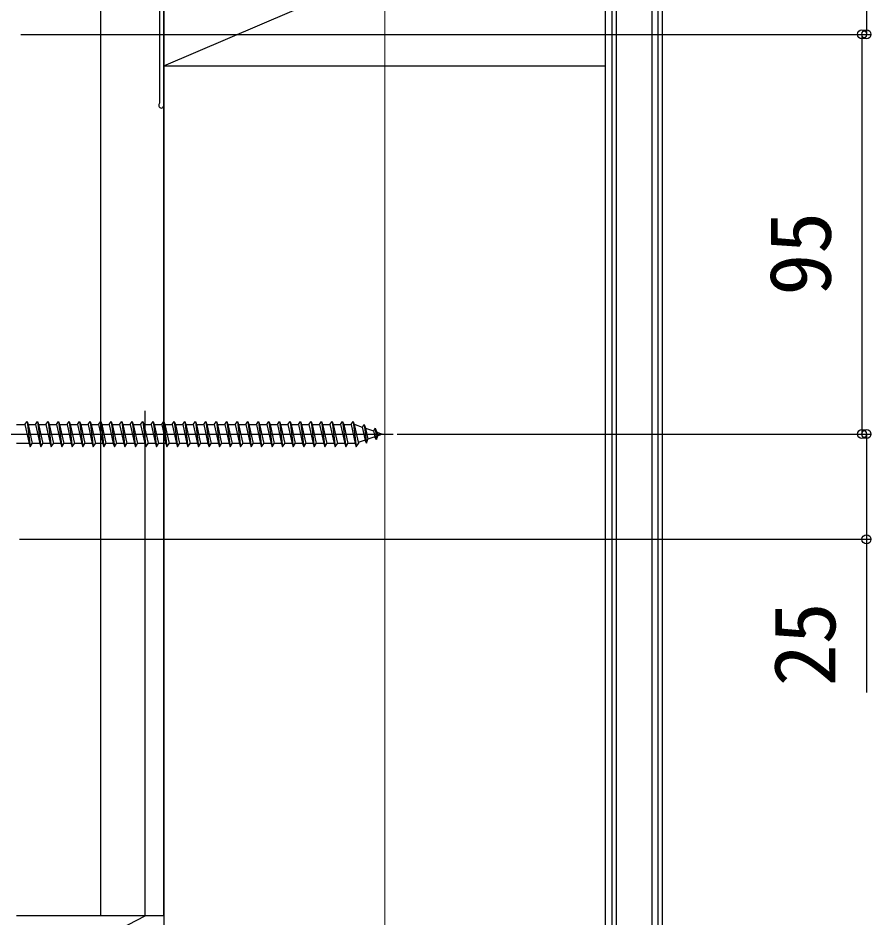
# Model space of a CAD drawing. Units: millimetres, scale not verified. Extents: x -875 to 875, y -1305 to 1297.
# Drawn here: x -48.1 to 154.6, y 255.3 to 469.2 of the extents above; entities that cross this region are included whole.
import ezdxf
from ezdxf.enums import TextEntityAlignment as Align

# ---------------------------------------------------------------- set-up
doc = ezdxf.new("R2010")
doc.units = ezdxf.units.MM
doc.header["$LTSCALE"] = 8
for name, color, linetype in [('0-2_YKK_11', 7, 'Continuous'), ('0-5_YKK_13', 4, 'Continuous'), ('0-6_YKK_D', 6, 'Continuous'), ('0-8_YSS_K', 3, 'Continuous')]:
    doc.layers.add(name, color=color, linetype=linetype)
doc.layers.add('0-4_YKK_12', color=2, linetype='Continuous', lineweight=18)
doc.styles.add('ＭＳ ゴシック', font='')
doc.styles.get('ＭＳ ゴシック').set_extended_font_data('MS Gothic')

msp = doc.modelspace()

# ---------------------------------------------------------------- linework, layer by layer
at = {"layer": '0-2_YKK_11'}
for points in [[(-13.499, 448.4), (-13.499, 502.8), (-6.499, 502.8), (-6.499, 503.8), (-13.299, 503.8), (-13.299, 510.556)], [(-14.499, 479.407), (-14.499, 448.966), (-14.566, 448.777)]]:
    msp.add_lwpolyline(points, dxfattribs=at)
msp.add_arc((-14.099, 448.4), 0.6, 141.0582, 0, dxfattribs=at)
at = {"layer": '0-4_YKK_12'}
msp.add_line((39.001, -28.7), (39.001, 949.1), dxfattribs=at)
at = {"layer": '0-5_YKK_13'}
for p, q in [((-48.5, 372.55), (-46.5, 372.55)), ((-46, 373.3), (-45.25, 367.3)), ((-45.75, 372.55), (-44.75, 368.05)), ((-45.75, 372.55), (-44, 372.55)), ((-44, 372.55), (-43.5, 373.3)), ((-44, 372.55), (-43, 368.05)), ((-43.5, 373.3), (-42.75, 367.3)), ((-43.5, 373.3), (-43.25, 372.55)), ((-43.25, 372.55), (-42.25, 368.05)), ((-43.25, 372.55), (-41.5, 372.55)), ((-41, 373.3), (-40.25, 367.3)), ((-40.75, 372.55), (-39, 372.55)), ((-40.75, 372.55), (-39.75, 368.05)), ((-38.5, 373.3), (-37.75, 367.3)), ((-38.25, 372.55), (-36.5, 372.55)), ((-38.25, 372.55), (-37.25, 368.05)), ((-36, 373.3), (-35.25, 367.3)), ((-35.75, 372.55), (-34, 372.55)), ((-35.75, 372.55), (-34.75, 368.05)), ((-33.5, 373.3), (-32.75, 367.3)), ((-33.25, 372.55), (-31.5, 372.55)), ((-33.25, 372.55), (-32.25, 368.05)), ((-31, 373.3), (-30.25, 367.3)), ((-30.75, 372.55), (-29, 372.55)), ((-30.75, 372.55), (-29.75, 368.05)), ((-28.5, 373.3), (-27.75, 367.3)), ((-28.25, 372.55), (-26.5, 372.55)), ((-28.25, 372.55), (-27.25, 368.05)), ((-26, 373.3), (-25.25, 367.3)), ((-25.75, 372.55), (-24, 372.55)), ((-25.75, 372.55), (-24.75, 368.05)), ((-23.5, 373.3), (-22.75, 367.3)), ((-23.25, 372.55), (-21.5, 372.55)), ((-23.25, 372.55), (-22.25, 368.05)), ((-21, 373.3), (-20.25, 367.3)), ((-20.75, 372.55), (-19, 372.55)), ((-20.75, 372.55), (-19.75, 368.05)), ((-18.5, 373.3), (-17.75, 367.3)), ((-18.25, 372.55), (-16.5, 372.55)), ((-18.25, 372.55), (-17.25, 368.05)), ((-16, 373.3), (-15.25, 367.3)), ((-15.75, 372.55), (-14, 372.55)), ((-15.75, 372.55), (-14.75, 368.05)), ((-13.5, 373.3), (-12.75, 367.3)), ((-13.25, 372.55), (-11.5, 372.55)), ((-13.25, 372.55), (-12.25, 368.05)), ((-11, 373.3), (-10.25, 367.3)), ((-10.75, 372.55), (-9.75, 368.05)), ((-8.5, 373.3), (-7.75, 367.3)), ((-8.25, 372.55), (-6.5, 372.55)), ((-8.25, 372.55), (-7.25, 368.05)), ((-6, 373.3), (-5.25, 367.3)), ((-5.75, 372.55), (-4.75, 368.05)), ((-3.5, 373.3), (-2.75, 367.3)), ((-3.25, 372.55), (-1.5, 372.55)), ((-3.25, 372.55), (-2.25, 368.05)), ((-1, 373.3), (-0.25, 367.3)), ((-0.75, 372.55), (0.25, 368.05)), ((1.5, 373.3), (2.25, 367.3)), ((1.75, 372.55), (3.5, 372.55)), ((1.75, 372.55), (2.75, 368.05)), ((4, 373.3), (4.75, 367.3)), ((4.25, 372.55), (5.25, 368.05)), ((6.5, 373.3), (7.25, 367.3)), ((6.75, 372.55), (8.5, 372.55)), ((6.75, 372.55), (7.75, 368.05)), ((9, 373.3), (9.75, 367.3)), ((9.25, 372.55), (10.25, 368.05)), ((11.5, 373.3), (12.25, 367.3)), ((11.75, 372.55), (13.5, 372.55)), ((11.75, 372.55), (12.75, 368.05)), ((14, 373.3), (14.75, 367.3)), ((14.25, 372.55), (15.25, 368.05)), ((16.5, 373.3), (17.25, 367.3)), ((16.75, 372.55), (18.5, 372.55)), ((16.75, 372.55), (17.75, 368.05)), ((19, 373.3), (19.75, 367.3)), ((19.25, 372.55), (20.25, 368.05)), ((21.5, 373.3), (22.25, 367.3)), ((21.75, 372.55), (23.5, 372.55)), ((21.75, 372.55), (22.75, 368.05)), ((24, 373.3), (24.75, 367.3)), ((24.25, 372.55), (26, 372.55)), ((24.25, 372.55), (25.25, 368.05)), ((26.5, 373.3), (27.25, 367.3)), ((26.75, 372.55), (27.75, 368.05)), ((26.75, 372.55), (28.5, 372.55)), ((29, 373.3), (29.75, 367.3)), ((29.25, 372.55), (30.25, 368.05)), ((29.25, 372.55), (31, 372.55)), ((31.5, 373.3), (32.25, 367.3)), ((31.75, 372.55), (31.966, 372.55)), ((31.75, 372.55), (32.75, 368.05)), ((31.966, 372.55), (33.627, 371.978)), ((34.086, 372.613), (33.627, 371.978)), ((34.086, 372.613), (34.439, 371.698)), ((34.086, 372.613), (34.64, 368.178)), ((-58, 370.3), (41, 370.3)), ((33.627, 371.978), (34.32, 368.861)), ((34.439, 371.698), (36.334, 371.046)), ((34.439, 371.698), (35.017, 369.101)), ((36.698, 371.714), (36.334, 371.046)), ((36.334, 371.046), (36.642, 369.66)), ((36.698, 371.714), (37.146, 370.766)), ((36.698, 371.714), (37.037, 369.003)), ((37.146, 370.766), (38.5, 370.3)), ((37.146, 370.766), (37.339, 369.9)), ((38.5, 370.3), (37.339, 369.9)), ((-45.5, 368.05), (-48.5, 368.05)), ((-43, 368.05), (-44.75, 368.05)), ((-43, 368.05), (-42.75, 367.3)), ((-42.75, 367.3), (-42.25, 368.05)), ((-40.5, 368.05), (-42.25, 368.05)), ((-38, 368.05), (-39.75, 368.05)), ((-35.5, 368.05), (-37.25, 368.05)), ((-33, 368.05), (-34.75, 368.05)), ((-30.5, 368.05), (-32.25, 368.05)), ((-28, 368.05), (-29.75, 368.05)), ((-25.5, 368.05), (-27.25, 368.05)), ((-23, 368.05), (-24.75, 368.05)), ((-20.5, 368.05), (-22.25, 368.05)), ((-18, 368.05), (-19.75, 368.05)), ((-15.5, 368.05), (-17.25, 368.05)), ((-13, 368.05), (-14.75, 368.05)), ((-10.5, 368.05), (-12.25, 368.05)), ((-8, 368.05), (-9.75, 368.05)), ((-5.5, 368.05), (-7.25, 368.05)), ((-3, 368.05), (-4.75, 368.05)), ((-0.5, 368.05), (-2.25, 368.05)), ((2, 368.05), (0.25, 368.05)), ((4.5, 368.05), (2.75, 368.05)), ((7, 368.05), (5.25, 368.05)), ((9.5, 368.05), (7.75, 368.05)), ((12, 368.05), (10.25, 368.05)), ((14.5, 368.05), (12.75, 368.05)), ((17, 368.05), (15.25, 368.05)), ((19.5, 368.05), (17.75, 368.05)), ((22, 368.05), (20.25, 368.05)), ((24.5, 368.05), (22.75, 368.05)), ((27, 368.05), (25.25, 368.05)), ((29.5, 368.05), (27.75, 368.05)), ((31.966, 368.05), (30.25, 368.05)), ((31.998, 368.061), (31.966, 368.05)), ((34.32, 368.861), (32.694, 368.301)), ((34.64, 368.178), (34.32, 368.861)), ((34.64, 368.178), (35.017, 369.101)), ((36.642, 369.66), (35.017, 369.101)), ((37.037, 369.003), (36.642, 369.66)), ((37.037, 369.003), (37.339, 369.9))]:
    msp.add_line(p, q, dxfattribs=at)
for points in [[(-46.5, 372.55), (-46, 373.3), (-45.75, 372.55)], [(-46.5, 372.55), (-45.5, 368.05), (-45.25, 367.3), (-44.75, 368.05)], [(-41.5, 372.55), (-41, 373.3), (-40.75, 372.55)], [(-41.5, 372.55), (-40.5, 368.05), (-40.25, 367.3), (-39.75, 368.05)], [(-39, 372.55), (-38.5, 373.3), (-38.25, 372.55)], [(-39, 372.55), (-38, 368.05), (-37.75, 367.3), (-37.25, 368.05)], [(-36.5, 372.55), (-36, 373.3), (-35.75, 372.55)], [(-36.5, 372.55), (-35.5, 368.05), (-35.25, 367.3), (-34.75, 368.05)], [(-34, 372.55), (-33.5, 373.3), (-33.25, 372.55)], [(-34, 372.55), (-33, 368.05), (-32.75, 367.3), (-32.25, 368.05)], [(-31.5, 372.55), (-31, 373.3), (-30.75, 372.55)], [(-31.5, 372.55), (-30.5, 368.05), (-30.25, 367.3), (-29.75, 368.05)], [(-29, 372.55), (-28.5, 373.3), (-28.25, 372.55)], [(-29, 372.55), (-28, 368.05), (-27.75, 367.3), (-27.25, 368.05)], [(-26.5, 372.55), (-26, 373.3), (-25.75, 372.55)], [(-26.5, 372.55), (-25.5, 368.05), (-25.25, 367.3), (-24.75, 368.05)], [(-24, 372.55), (-23.5, 373.3), (-23.25, 372.55)], [(-24, 372.55), (-23, 368.05), (-22.75, 367.3), (-22.25, 368.05)], [(-21.5, 372.55), (-21, 373.3), (-20.75, 372.55)], [(-21.5, 372.55), (-20.5, 368.05), (-20.25, 367.3), (-19.75, 368.05)], [(-19, 372.55), (-18.5, 373.3), (-18.25, 372.55)], [(-19, 372.55), (-18, 368.05), (-17.75, 367.3), (-17.25, 368.05)], [(-16.5, 372.55), (-16, 373.3), (-15.75, 372.55)], [(-16.5, 372.55), (-15.5, 368.05), (-15.25, 367.3), (-14.75, 368.05)], [(-14, 372.55), (-13.5, 373.3), (-13.25, 372.55)], [(-14, 372.55), (-13, 368.05), (-12.75, 367.3), (-12.25, 368.05)], [(-11.5, 372.55), (-11, 373.3), (-10.75, 372.55)], [(-11.5, 372.55), (-10.5, 368.05), (-10.25, 367.3), (-9.75, 368.05)], [(-10.75, 372.55), (-9, 372.55), (-8.5, 373.3), (-8.25, 372.55)], [(-9, 372.55), (-8, 368.05), (-7.75, 367.3), (-7.25, 368.05)], [(-6.5, 372.55), (-6, 373.3), (-5.75, 372.55)], [(-6.5, 372.55), (-5.5, 368.05), (-5.25, 367.3), (-4.75, 368.05)], [(-5.75, 372.55), (-4, 372.55), (-3.5, 373.3), (-3.25, 372.55)], [(-4, 372.55), (-3, 368.05), (-2.75, 367.3), (-2.25, 368.05)], [(-1.5, 372.55), (-1, 373.3), (-0.75, 372.55)], [(-1.5, 372.55), (-0.5, 368.05), (-0.25, 367.3), (0.25, 368.05)], [(-0.75, 372.55), (1, 372.55), (1.5, 373.3), (1.75, 372.55)], [(1, 372.55), (2, 368.05), (2.25, 367.3), (2.75, 368.05)], [(3.5, 372.55), (4, 373.3), (4.25, 372.55)], [(3.5, 372.55), (4.5, 368.05), (4.75, 367.3), (5.25, 368.05)], [(4.25, 372.55), (6, 372.55), (6.5, 373.3), (6.75, 372.55)], [(6, 372.55), (7, 368.05), (7.25, 367.3), (7.75, 368.05)], [(8.5, 372.55), (9, 373.3), (9.25, 372.55)], [(8.5, 372.55), (9.5, 368.05), (9.75, 367.3), (10.25, 368.05)], [(9.25, 372.55), (11, 372.55), (11.5, 373.3), (11.75, 372.55)], [(11, 372.55), (12, 368.05), (12.25, 367.3), (12.75, 368.05)], [(13.5, 372.55), (14, 373.3), (14.25, 372.55)], [(13.5, 372.55), (14.5, 368.05), (14.75, 367.3), (15.25, 368.05)], [(14.25, 372.55), (16, 372.55), (16.5, 373.3), (16.75, 372.55)], [(16, 372.55), (17, 368.05), (17.25, 367.3), (17.75, 368.05)], [(18.5, 372.55), (19, 373.3), (19.25, 372.55)], [(18.5, 372.55), (19.5, 368.05), (19.75, 367.3), (20.25, 368.05)], [(19.25, 372.55), (21, 372.55), (21.5, 373.3), (21.75, 372.55)], [(21, 372.55), (22, 368.05), (22.25, 367.3), (22.75, 368.05)], [(23.5, 372.55), (24, 373.3), (24.25, 372.55)], [(23.5, 372.55), (24.5, 368.05), (24.75, 367.3), (25.25, 368.05)], [(26, 372.55), (26.5, 373.3), (26.75, 372.55)], [(26, 372.55), (27, 368.05), (27.25, 367.3), (27.75, 368.05)], [(28.5, 372.55), (29, 373.3), (29.25, 372.55)], [(28.5, 372.55), (29.5, 368.05), (29.75, 367.3), (30.25, 368.05)], [(31, 372.55), (31.5, 373.3), (31.75, 372.55)], [(31, 372.55), (32, 368.05), (32.25, 367.3), (32.75, 368.05)]]:
    msp.add_lwpolyline(points, dxfattribs=at)
at = {"layer": '0-6_YKK_D'}
for p, q in [((153.501, 750.3), (153.501, 465.3)), ((-47.499, 465.3), (153.427, 465.3)), ((-47.499, 465.3), (154.501, 465.3)), ((152.427, 465.3), (152.427, 370.3)), ((42, 370.3), (153.427, 370.3)), ((42, 370.3), (154.501, 370.3)), ((-47.8, 345.3), (154.501, 345.3))]:
    msp.add_line(p, q, dxfattribs=at)
msp.add_lwpolyline([(153.501, 370.3), (153.501, 345.3), (153.501, 308.864)], dxfattribs=at)
for centre in [(152.427, 465.3), (153.501, 465.3), (152.427, 370.3), (153.501, 370.3), (153.501, 345.3)]:
    msp.add_circle(centre, 1.075, dxfattribs=at)
at = {"layer": '0-8_YSS_K'}
for p, q in [((91.501, -28.7), (91.501, 528.3)), ((91.501, -28.7), (91.501, 528.3)), ((93.001, 528.3), (93.001, -28.7)), ((94.001, 528.3), (94.001, -28.7)), ((102.501, 528.3), (102.501, -28.7)), ((104.001, -28.7), (104.001, 528.3)), ((105.001, -28.7), (105.001, 528.3)), ((-13.499, 457.8), (91.501, 502.8)), ((-13.499, 502.5), (-13.499, -32.2)), ((-13.499, 255.8), (-13.499, 502.5)), ((-28.499, 255.8), (-28.499, 479.953)), ((-28.499, 255.8), (-48.499, 255.8))]:
    msp.add_line(p, q, dxfattribs=at)
for points in [[(-13.499, 502.8), (-13.499, 457.8), (91.501, 457.8)], [(-13.499, 255.8), (-28.499, 255.8), (-28.499, 479.953)], [(-131.632, 198.931), (-21.912, 253.791), (-17.893, 255.8), (-17.893, 375.8)]]:
    msp.add_lwpolyline(points, dxfattribs=at)

# ---------------------------------------------------------------- texts
at = {"layer": '0-6_YKK_D', "style": 'ＭＳ ゴシック'}
for s, p in [('95', (149.427, 403.198)), ('25', (150.501, 310.386))]:
    msp.add_text(s, height=14.66, rotation=90, dxfattribs=at).set_placement(p, align=Align.BOTTOM_LEFT)

doc.saveas('drawing.dxf')
